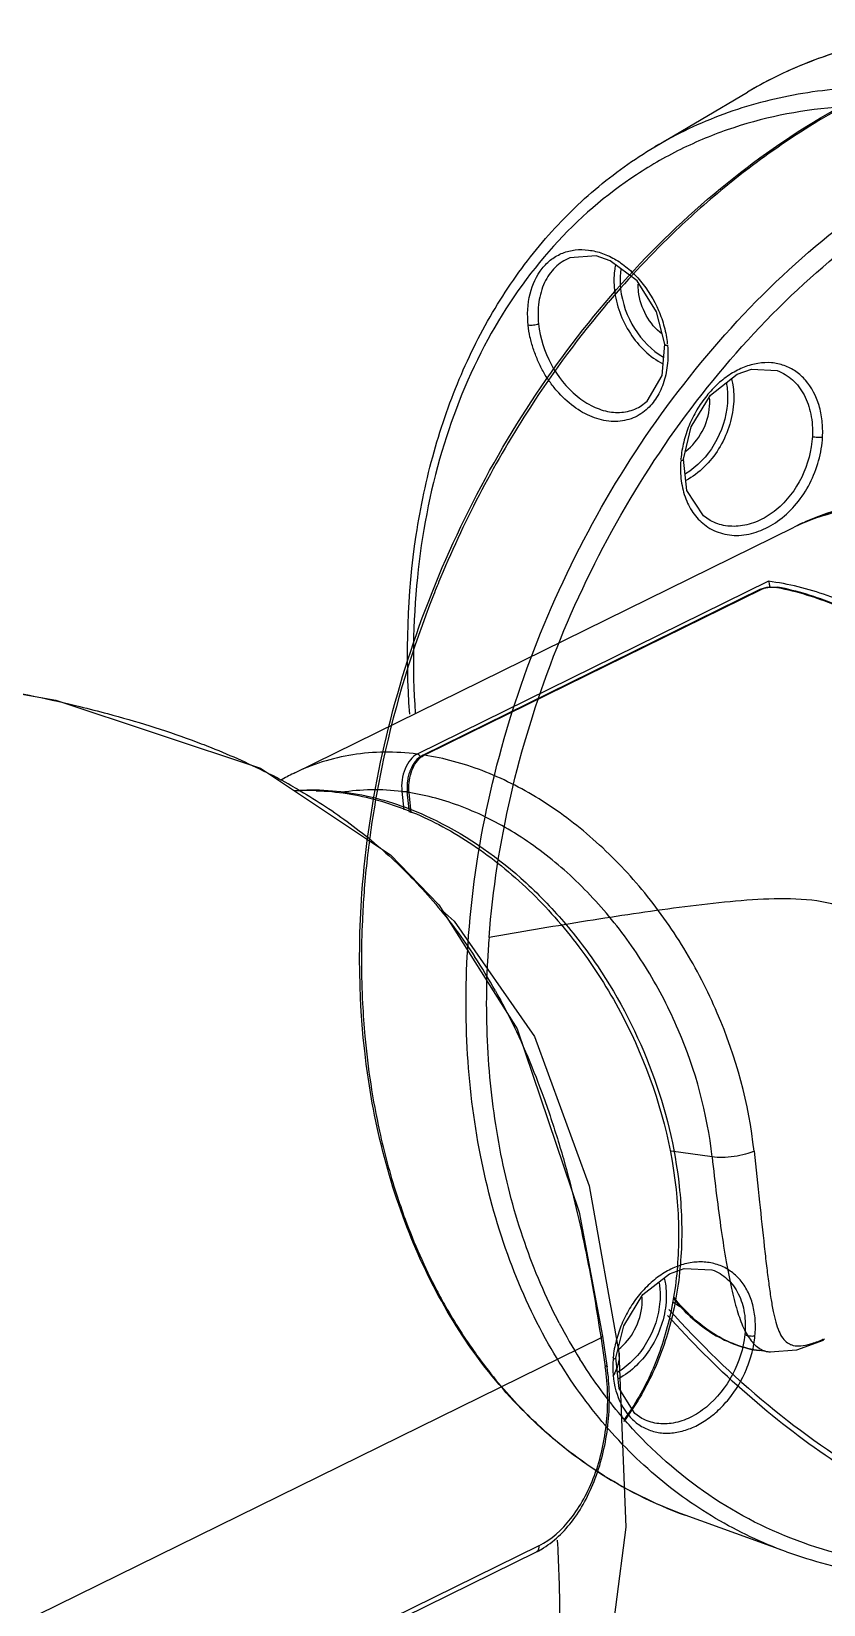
# Model space of a CAD drawing. Header units: metres. Extents: x 420822 to 421453, y 1458172 to 1458620.
# Drawn here: x 421385.146 to 421385.514, y 1458450.158 to 1458450.887 of the extents above; entities that cross this region are included whole.
import ezdxf

# ---------------------------------------------------------------- set-up
doc = ezdxf.new("R2010")
doc.units = ezdxf.units.M
doc.header["$MEASUREMENT"] = 0
doc.layers.add('ASSEM_MEMBER_1', color=7, linetype='CONTINUOUS')
doc.layers.add('Standard', color=7, linetype='CONTINUOUS')

# ---------------------------------------------------------------- blocks, each defined once
blk = doc.blocks.new('CCTV')
at = {"layer": 'ASSEM_MEMBER_1', "color": 7, "linetype": 'Continuous'}
for p, q in [((-0.7581, 17.2274), (-0.5864, 17.329)), ((-0.7581, 17.2274), (-0.7582, 17.2273)), ((-0.9156, 17.0214), (-0.9156, 17.0214)), ((-0.5313, 16.8123), (-0.5312, 16.8122)), ((-0.7855, 16.7458), (-0.7854, 16.7458)), ((-1.4279, 16.065), (-0.4998, 16.5218)), ((-0.6554, 16.5342), (-0.6555, 16.5342)), ((-0.5476, 16.4214), (-1.1989, 16.1009)), ((-1.1885, 16.0986), (-0.5627, 16.4066)), ((-1.1396, 16.1216), (-0.5598, 16.407)), ((-0.5627, 16.4066), (-0.5598, 16.407)), ((-0.5431, 16.4112), (-0.5302, 16.4105)), ((-0.5324, 16.4102), (-0.5303, 16.4105)), ((-1.1856, 16.099), (-1.1396, 16.1216)), ((-1.1856, 16.099), (-1.1885, 16.0986)), ((-1.2271, 16.0314), (-1.2234, 15.9975)), ((-1.213, 15.993), (-1.2171, 16.0311)), ((-1.2098, 15.9916), (-1.2139, 16.0295)), ((-0.652, 15.3536), (-0.7278, 15.3642)), ((-0.6524, 15.1442), (-0.6523, 15.1442)), ((-3.3218, 13.8054), (-0.8582, 15.0179)), ((-0.8586, 15.0201), (-0.8582, 15.0179)), ((-0.8585, 15.0201), (-0.85, 14.964)), ((-0.8582, 15.0179), (-0.8552, 15.0209)), ((-0.8552, 15.0209), (-0.847, 14.9667)), ((-0.4461, 15.0132), (-0.4455, 15.0135)), ((-0.5445, 14.9914), (-0.5639, 14.9941)), ((-0.847, 14.9667), (-0.85, 14.9638)), ((-0.7822, 14.8685), (-0.7823, 14.8685)), ((-0.514, 14.6208), (-0.7018, 14.6888)), ((-0.9733, 14.6323), (-3.1004, 13.5853)), ((-0.9781, 14.6205), (-3.105, 13.5737))]:
    blk.add_line(p, q, dxfattribs=at)
for points in [[(-0.7398, 16.8612), (-0.7549, 16.9212), (-0.7912, 16.9787), (-0.8407, 17.0162), (-0.8672, 17.0251), (-0.9156, 17.0214)], [(-0.7854, 16.7458), (-0.7723, 16.7558), (-0.7447, 16.8032), (-0.7398, 16.8612)], [(-0.705, 16.6477), (-0.6908, 16.7079), (-0.655, 16.7665), (-0.6056, 16.8054), (-0.579, 16.8148), (-0.5312, 16.8122)], [(-0.6555, 16.5342), (-0.6681, 16.5428), (-0.6987, 16.5898), (-0.705, 16.6477)], [(-0.5628, 16.4066), (-0.5507, 16.4103), (-0.5431, 16.4112)], [(-2.1546, 16.2516), (-1.8687, 16.2009), (-1.4895, 16.075), (-1.2482, 15.914), (-1.1588, 15.8211), (-1.0132, 15.5914), (-0.8985, 15.2508), (-0.8552, 15.0209)], [(-1.1524, 15.811), (-1.13, 15.7912), (-0.9811, 15.5772), (-0.8798, 15.3), (-0.8247, 14.991)], [(-0.8302, 14.981), (-0.8159, 15.0402), (-0.7803, 15.0981), (-0.7308, 15.1368), (-0.704, 15.1465), (-0.6523, 15.1442)], [(-0.4461, 15.0132), (-0.4957, 14.9951), (-0.5445, 14.9914)], [(-0.8247, 14.991), (-0.8117, 14.6668), (-0.8503, 14.3696), (-0.8913, 14.244), (-1.018, 14.0485), (-1.175, 13.936)], [(-0.7823, 14.8685), (-0.7952, 14.8774), (-0.8244, 14.9238), (-0.8302, 14.981)]]:
    blk.add_lwpolyline(points, dxfattribs=at)
for centre, radius, start, end in [((-0.1853, 16.6506), 0.7881, 104.0888, 120.5957), ((0.3606, 15.9475), 1.5589, 126.6643, 131.5751), ((0.5813, 15.7289), 1.8701, 139.7029, 147.1028), ((-0.9008, 16.8459), 0.1665, 4.4252, 5.6284), ((0.6697, 15.6701), 1.9762, 147.063, 157.3998), ((-0.4714, 16.625), 0.2397, 174.3183, 175.244), ((-0.3236, 16.1931), 0.373, 115.4611, 118.2005), ((-0.3349, 16.1869), 0.3733, 114.4255, 116.207), ((-0.335, 16.187), 0.3732, 113.7016, 114.4253), ((-0.334, 16.1847), 0.3757, 108.5523, 113.6944), ((0.6805, 15.6645), 1.9884, 157.3702, 158.4218), ((-0.6228, 15.9283), 0.4902, 79.1535, 79.3669), ((0.652, 15.6753), 1.9579, 158.4067, 167.7868), ((0.5625, 15.6968), 1.8659, 167.8536, 170.2375), ((-1.1722, 16.0719), 0.0302, 116.2502, 121.0538), ((-1.9872, 15.0585), 1.1296, 60.2991, 62.7848), ((-1.2512, 15.7061), 0.4001, 116.1902, 120.1418), ((-1.3995, 15.6156), 0.4176, 92.4958, 93.3268), ((-1.3991, 15.6063), 0.427, 88.204, 92.488), ((0.5107, 15.7058), 1.8133, 170.2394, 173.8553), ((0.4467, 15.7132), 1.7489, 173.8722, 175.6969), ((0.5746, 15.6375), 1.6447, 175.7014, 177.1752), ((-2.0057, 15.1277), 1.0915, 29.2882, 33.1847), ((-0.0149, 15.677), 1.2837, 192.3981, 197.7933), ((-0.0609, 15.5019), 0.9865, 207.583, 212.0538), ((-0.571, 15.3171), 0.3268, 292.2646, 292.3989), ((-0.5784, 15.335), 0.3462, 292.4033, 292.9943), ((-0.7259, 14.9743), 0.1096, 176.1301, 177.9782), ((-1.2326, 14.9082), 0.39, 8.2727, 8.6199), ((-0.4337, 15.4289), 0.7872, 236.4627, 250.0876), ((-1.0453, 14.7567), 0.1518, 296.2808, 300.1598)]:
    blk.add_arc(centre, radius, start, end, dxfattribs=at)
for points, knots in [([(-0.1581, 17.4411), (-0.1962, 17.4415), (-0.2719, 17.4374), (-0.3828, 17.4165), (-0.4885, 17.3809), (-0.5547, 17.3478), (-0.5864, 17.329)], [0, 0, 0, 0, 0.255406, 0.50596, 0.75345, 1, 1, 1, 1]), ([(-1.3011, 15.8427), (-1.2885, 16.0165), (-1.2296, 16.2779), (-1.0858, 16.5997), (-0.9463, 16.825), (-0.7808, 17.0246), (-0.5943, 17.192), (-0.393, 17.3215), (-0.2489, 17.3814), (-0.1767, 17.403)], [0, 0, 0, 0, 0.257572, 0.389236, 0.519953, 0.647795, 0.771105, 0.888685, 1, 1, 1, 1]), ([(-0.1971, 17.3255), (-0.2467, 17.3335), (-0.3457, 17.3417), (-0.4923, 17.3293), (-0.6315, 17.2923), (-0.7176, 17.2514), (-0.7581, 17.2274)], [0, 0, 0, 0, 0.259709, 0.510933, 0.756539, 1, 1, 1, 1]), ([(-1.0654, 15.7608), (-1.0588, 15.8489), (-1.0311, 16.0264), (-0.9516, 16.2853), (-0.8354, 16.5319), (-0.6875, 16.7576), (-0.5125, 16.9537), (-0.3171, 17.1138), (-0.1077, 17.2312), (0.1081, 17.302), (0.3227, 17.3222), (0.4948, 17.2959), (0.6216, 17.2493), (0.741, 17.1866), (0.8761, 17.0772), (1.0042, 16.9045), (1.0959, 16.6975), (1.1479, 16.4638), (1.1553, 16.2998), (1.1526, 16.216)], [0, 0, 0, 0, 0.069688, 0.141021, 0.21283, 0.28389, 0.353034, 0.419327, 0.482114, 0.541242, 0.597057, 0.650547, 0.67691, 0.703265, 0.756654, 0.812313, 0.871244, 0.933858, 1, 1, 1, 1]), ([(-0.7151, 16.7733), (-0.66, 16.8456), (-0.5413, 16.9794), (-0.3388, 17.1451), (-0.1219, 17.2662), (0.0318, 17.3154), (0.1079, 17.3303)], [0, 0, 0, 0, 0.269017, 0.526743, 0.770637, 1, 1, 1, 1]), ([(-0.3913, 17.3116), (-0.4066, 17.3035), (-0.4684, 17.269), (-0.5275, 17.2298), (-0.5702, 17.1979)], [0, 0, 0, 0, 0.245621, 1, 1, 1, 1]), ([(1.0295, 15.7955), (1.0199, 15.8834), (0.9864, 16.0599), (0.8984, 16.316), (0.7741, 16.5586), (0.6188, 16.7792), (0.4373, 16.9695), (0.2367, 17.123), (0.0236, 17.2333), (-0.1944, 17.297), (-0.4096, 17.3101), (-0.5807, 17.278), (-0.7059, 17.2273), (-0.8232, 17.1606), (-0.9546, 17.0468), (-1.0769, 16.87), (-1.1617, 16.6601), (-1.2059, 16.4248), (-1.2079, 16.2606), (-1.2024, 16.1769)], [0, 0, 0, 0, 0.069688, 0.141021, 0.21283, 0.28389, 0.353034, 0.419327, 0.482114, 0.541242, 0.597057, 0.650547, 0.67691, 0.703265, 0.756654, 0.812313, 0.871244, 0.933858, 1, 1, 1, 1]), ([(-1.2126, 16.1749), (-1.2204, 16.2855), (-1.2156, 16.4507), (-1.1711, 16.6607), (-1.1208, 16.8049), (-1.0535, 16.9361), (-0.9701, 17.0521), (-0.8719, 17.1509), (-0.7972, 17.2043), (-0.7582, 17.2273)], [0, 0, 0, 0, 0.275776, 0.406908, 0.533216, 0.654952, 0.772689, 0.887322, 1, 1, 1, 1]), ([(-0.6739, 17.1136), (-0.689, 17.1003), (-0.7491, 17.045), (-0.8052, 16.9853), (-0.845, 16.9384)], [0, 0, 0, 0, 0.246636, 1, 1, 1, 1]), ([(-0.9928, 16.8964), (-0.995, 16.9158), (-0.9934, 16.9535), (-0.9745, 16.996), (-0.9503, 17.0196), (-0.9292, 17.0314), (-0.9055, 17.0374), (-0.8803, 17.0367), (-0.8545, 17.0305), (-0.8293, 17.0182), (-0.8055, 17.0007), (-0.7763, 16.9711), (-0.754, 16.9342), (-0.7401, 16.8938), (-0.7361, 16.8727), (-0.7351, 16.8622)], [0, 0, 0, 0, 0.130392, 0.246208, 0.300078, 0.352782, 0.40592, 0.461165, 0.519442, 0.581375, 0.647006, 0.715564, 0.85783, 0.929561, 1, 1, 1, 1]), ([(-0.9156, 17.0214), (-0.9257, 17.0174), (-0.9448, 17.0047), (-0.9648, 16.9754), (-0.9751, 16.9387), (-0.9752, 16.9123), (-0.9738, 16.8988)], [0, 0, 0, 0, 0.223947, 0.460322, 0.718639, 1, 1, 1, 1]), ([(-0.8311, 17.0085), (-0.8319, 17.0048), (-0.8344, 16.9896), (-0.8343, 16.974), (-0.8331, 16.9624)], [0, 0, 0, 0, 0.241246, 1, 1, 1, 1]), ([(-0.821, 17.0006), (-0.8213, 16.9991), (-0.8221, 16.9929), (-0.8225, 16.9867), (-0.8226, 16.9821)], [0, 0, 0, 0, 0.246279, 1, 1, 1, 1]), ([(-0.8331, 16.9624), (-0.8315, 16.9482), (-0.8246, 16.9196), (-0.7994, 16.8688), (-0.7677, 16.8374), (-0.7432, 16.8248)], [0, 0, 0, 0, 0.253941, 0.513307, 1, 1, 1, 1]), ([(-0.8226, 16.9821), (-0.8226, 16.9806), (-0.8226, 16.9745), (-0.8222, 16.9684), (-0.8217, 16.9639)], [0, 0, 0, 0, 0.246839, 1, 1, 1, 1]), ([(-0.8217, 16.9639), (-0.8189, 16.938), (-0.801, 16.8882), (-0.764, 16.8498), (-0.7423, 16.8372)], [0, 0, 0, 0, 0.50948, 1, 1, 1, 1]), ([(-0.7885, 16.9592), (-0.7886, 16.9604), (-0.789, 16.9648), (-0.7891, 16.9693), (-0.7891, 16.9726)], [0, 0, 0, 0, 0.253081, 1, 1, 1, 1]), ([(-0.7445, 16.8797), (-0.7566, 16.889), (-0.7769, 16.9136), (-0.7868, 16.9438), (-0.7885, 16.9592)], [0, 0, 0, 0, 0.496047, 1, 1, 1, 1]), ([(-0.9738, 16.8988), (-0.9767, 16.8975), (-0.9831, 16.8962), (-0.9896, 16.8959), (-0.9928, 16.8964)], [0, 0, 0, 0, 0.488652, 1, 1, 1, 1]), ([(-0.9738, 16.8988), (-0.9711, 16.8729), (-0.9549, 16.8225), (-0.9146, 16.7715), (-0.8741, 16.7449), (-0.8431, 16.7345), (-0.8124, 16.7341), (-0.7937, 16.7409), (-0.7855, 16.7458)], [0, 0, 0, 0, 0.278488, 0.552186, 0.677709, 0.792543, 0.898296, 1, 1, 1, 1]), ([(-0.7773, 16.7372), (-0.7816, 16.7337), (-0.7908, 16.7276), (-0.8112, 16.7192), (-0.8403, 16.7161), (-0.876, 16.7251), (-0.9105, 16.7449), (-0.9357, 16.7693), (-0.9539, 16.7921), (-0.9658, 16.8113), (-0.9757, 16.8317), (-0.9838, 16.8529), (-0.99, 16.8744), (-0.9924, 16.8891), (-0.9928, 16.8964)], [0, 0, 0, 0, 0.051745, 0.103011, 0.207376, 0.319994, 0.443654, 0.577604, 0.647343, 0.718131, 0.78954, 0.8607, 0.931238, 1, 1, 1, 1]), ([(-0.7348, 16.8588), (-0.7333, 16.8465), (-0.7341, 16.8224), (-0.7412, 16.7883), (-0.7554, 16.759), (-0.7695, 16.7434), (-0.7773, 16.7372)], [0, 0, 0, 0, 0.276915, 0.536636, 0.776895, 1, 1, 1, 1]), ([(-0.7398, 16.8612), (-0.7398, 16.8606), (-0.7386, 16.8597), (-0.7368, 16.8591), (-0.7355, 16.8589), (-0.7348, 16.8588)], [0, 0, 0, 0, 0.319133, 0.606999, 1, 1, 1, 1]), ([(-0.4474, 16.689), (-0.4467, 16.6991), (-0.4473, 16.719), (-0.4544, 16.7558), (-0.4709, 16.7886), (-0.4962, 16.8115), (-0.5181, 16.8227), (-0.5422, 16.8278), (-0.5676, 16.8266), (-0.5933, 16.8195), (-0.6182, 16.8065), (-0.6418, 16.7884), (-0.6629, 16.7658), (-0.681, 16.7396), (-0.6953, 16.7107), (-0.7054, 16.6802), (-0.7089, 16.6592), (-0.7099, 16.6487)], [0, 0, 0, 0, 0.067212, 0.131193, 0.247822, 0.302087, 0.355062, 0.408368, 0.463601, 0.521866, 0.583743, 0.649144, 0.717484, 0.787935, 0.8593, 0.930382, 1, 1, 1, 1]), ([(-0.5312, 16.8122), (-0.5209, 16.8085), (-0.501, 16.7963), (-0.4794, 16.7674), (-0.4671, 16.7309), (-0.4655, 16.7042), (-0.4661, 16.6904)], [0, 0, 0, 0, 0.224192, 0.461272, 0.719804, 1, 1, 1, 1]), ([(-0.6256, 16.789), (-0.6253, 16.7874), (-0.6242, 16.7812), (-0.6236, 16.7748), (-0.6234, 16.77)], [0, 0, 0, 0, 0.246158, 1, 1, 1, 1]), ([(-0.6158, 16.797), (-0.6149, 16.7933), (-0.6118, 16.7781), (-0.6113, 16.7625), (-0.6122, 16.7507)], [0, 0, 0, 0, 0.241175, 1, 1, 1, 1]), ([(-1.1034, 15.7644), (-1.0967, 15.8537), (-1.0689, 16.0336), (-0.9884, 16.296), (-0.8714, 16.5462), (-0.7706, 16.7007), (-0.7151, 16.7733)], [0, 0, 0, 0, 0.245392, 0.496618, 0.749584, 1, 1, 1, 1]), ([(-0.6236, 16.7518), (-0.6256, 16.7252), (-0.6425, 16.6738), (-0.6796, 16.6338), (-0.7016, 16.6209)], [0, 0, 0, 0, 0.510671, 1, 1, 1, 1]), ([(-0.6567, 16.7461), (-0.6566, 16.7473), (-0.6563, 16.7523), (-0.6564, 16.7574), (-0.6566, 16.7611)], [0, 0, 0, 0, 0.253541, 1, 1, 1, 1]), ([(-0.6234, 16.77), (-0.6233, 16.7685), (-0.6231, 16.7624), (-0.6233, 16.7564), (-0.6236, 16.7518)], [0, 0, 0, 0, 0.246839, 1, 1, 1, 1]), ([(-0.7009, 16.6628), (-0.6883, 16.6724), (-0.6674, 16.6982), (-0.6579, 16.7299), (-0.6567, 16.7461)], [0, 0, 0, 0, 0.494506, 1, 1, 1, 1]), ([(-0.6122, 16.7507), (-0.6133, 16.7361), (-0.6195, 16.7067), (-0.6439, 16.6543), (-0.6757, 16.6216), (-0.7005, 16.6086)], [0, 0, 0, 0, 0.254658, 0.514615, 1, 1, 1, 1]), ([(-0.6633, 16.5243), (-0.6541, 16.5177), (-0.6328, 16.5077), (-0.5968, 16.505), (-0.5598, 16.5146), (-0.5247, 16.5351), (-0.4939, 16.5652), (-0.4694, 16.6025), (-0.4559, 16.6377), (-0.4493, 16.6669), (-0.4476, 16.6817), (-0.4474, 16.689)], [0, 0, 0, 0, 0.104742, 0.212655, 0.328093, 0.452646, 0.585263, 0.723237, 0.862835, 0.932095, 1, 1, 1, 1]), ([(-0.4661, 16.6904), (-0.4675, 16.6644), (-0.4811, 16.6128), (-0.5209, 16.5604), (-0.5623, 16.5337), (-0.5947, 16.5232), (-0.6268, 16.5227), (-0.6466, 16.5294), (-0.6554, 16.5342)], [0, 0, 0, 0, 0.273628, 0.542745, 0.668432, 0.785587, 0.895017, 1, 1, 1, 1]), ([(-0.4661, 16.6904), (-0.4633, 16.6894), (-0.4569, 16.6884), (-0.4506, 16.6885), (-0.4474, 16.689)], [0, 0, 0, 0, 0.487222, 1, 1, 1, 1]), ([(-0.7103, 16.6449), (-0.7113, 16.6326), (-0.7106, 16.6084), (-0.7023, 16.5744), (-0.6868, 16.5453), (-0.6716, 16.5303), (-0.6633, 16.5243)], [0, 0, 0, 0, 0.27492, 0.532604, 0.772987, 1, 1, 1, 1]), ([(-0.705, 16.6477), (-0.705, 16.647), (-0.7062, 16.646), (-0.7081, 16.6453), (-0.7095, 16.645), (-0.7103, 16.6449)], [0, 0, 0, 0, 0.324302, 0.611449, 1, 1, 1, 1]), ([(0.3556, 15.8229), (0.3494, 15.8797), (0.3249, 15.9938), (0.2568, 16.1549), (0.1608, 16.3002), (0.0427, 16.4207), (-0.0907, 16.5089), (-0.2107, 16.5514), (-0.3055, 16.5629), (-0.3737, 16.5606), (-0.4392, 16.5474), (-0.4803, 16.5315), (-0.4998, 16.5218)], [0, 0, 0, 0, 0.135406, 0.274049, 0.411941, 0.545221, 0.670883, 0.787506, 0.842734, 0.896217, 0.94844, 1, 1, 1, 1]), ([(-0.4839, 16.53), (-0.4757, 16.5338), (-0.4423, 16.5483), (-0.4066, 16.5578), (-0.3796, 16.5621)], [0, 0, 0, 0, 0.248612, 1, 1, 1, 1]), ([(-0.4536, 16.5409), (-0.4339, 16.5475), (-0.393, 16.5575), (-0.3293, 16.5628), (-0.2637, 16.5583), (-0.1733, 16.5391), (-0.0605, 16.4903), (0.0638, 16.3993), (0.1733, 16.2801), (0.2619, 16.1394), (0.3248, 15.9851), (0.3477, 15.8765), (0.3537, 15.8224)], [0, 0, 0, 0, 0.051158, 0.103409, 0.157239, 0.213005, 0.330852, 0.457311, 0.590662, 0.727956, 0.865612, 1, 1, 1, 1]), ([(-0.5598, 16.407), (-0.558, 16.4079), (-0.5537, 16.4093), (-0.5445, 16.4109), (-0.5371, 16.411), (-0.5324, 16.4102)], [0, 0, 0, 0, 0.219462, 0.483609, 1, 1, 1, 1]), ([(0.0769, 15.6848), (0.0673, 15.774), (0.0305, 15.9073), (-0.0534, 16.0679), (-0.1329, 16.1777), (-0.2254, 16.2716), (-0.3274, 16.346), (-0.4352, 16.398), (-0.5106, 16.4167), (-0.5476, 16.4214)], [0, 0, 0, 0, 0.26109, 0.394356, 0.526023, 0.653865, 0.776071, 0.89151, 1, 1, 1, 1]), ([(-0.5476, 16.4214), (-0.5471, 16.4202), (-0.5462, 16.4167), (-0.5456, 16.4131), (-0.5453, 16.4109)], [0, 0, 0, 0, 0.36252, 1, 1, 1, 1]), ([(-0.5306, 16.4098), (-0.4947, 16.4029), (-0.4222, 16.3805), (-0.3193, 16.3253), (-0.2225, 16.2499), (-0.1351, 16.1568), (-0.0602, 16.0495), (0.0189, 15.8938), (0.0537, 15.7654), (0.0632, 15.6794)], [0, 0, 0, 0, 0.109675, 0.226061, 0.348773, 0.476625, 0.607872, 0.740425, 1, 1, 1, 1]), ([(0.0651, 15.6799), (0.0557, 15.7659), (0.021, 15.8945), (-0.0581, 16.0503), (-0.1332, 16.1578), (-0.2208, 16.2509), (-0.3179, 16.3263), (-0.4213, 16.3814), (-0.4942, 16.4037), (-0.5303, 16.4105)], [0, 0, 0, 0, 0.25937, 0.391799, 0.522938, 0.650729, 0.77346, 0.889996, 1, 1, 1, 1]), ([(-2.1549, 16.2506), (-2.0997, 16.2428), (-1.9889, 16.2253), (-1.879, 16.2025), (-1.8241, 16.1891)], [0, 0, 0, 0, 0.496523, 1, 1, 1, 1]), ([(-1.8241, 16.1891), (-1.8069, 16.1849), (-1.7372, 16.1671), (-1.6684, 16.1458), (-1.6176, 16.1271)], [0, 0, 0, 0, 0.24693, 1, 1, 1, 1]), ([(-1.6176, 16.1271), (-1.6053, 16.1226), (-1.5553, 16.1035), (-1.5064, 16.0815), (-1.4705, 16.0631)], [0, 0, 0, 0, 0.246365, 1, 1, 1, 1]), ([(-1.1988, 16.1008), (-1.2189, 16.1034), (-1.2589, 16.1058), (-1.3181, 16.101), (-1.3749, 16.0878), (-1.4107, 16.0735), (-1.4278, 16.0651)], [0, 0, 0, 0, 0.258401, 0.50983, 0.756212, 1, 1, 1, 1]), ([(-1.1989, 16.1009), (-1.2037, 16.0985), (-1.2129, 16.0902), (-1.2222, 16.0733), (-1.2275, 16.0529), (-1.2278, 16.0385), (-1.2271, 16.0314)], [0, 0, 0, 0, 0.207396, 0.454926, 0.727385, 1, 1, 1, 1]), ([(-1.1885, 16.0986), (-1.1991, 16.0934), (-1.209, 16.0795), (-1.2149, 16.0619), (-1.2176, 16.0484), (-1.2179, 16.0379), (-1.2171, 16.0311)], [0, 0, 0, 0, 0.463053, 0.59599, 0.731633, 1, 1, 1, 1]), ([(-1.2139, 16.0295), (-1.2146, 16.0356), (-1.2145, 16.048), (-1.2107, 16.0659), (-1.2038, 16.0818), (-1.1969, 16.0906), (-1.193, 16.094)], [0, 0, 0, 0, 0.26262, 0.528398, 0.778994, 1, 1, 1, 1]), ([(-1.1921, 16.095), (-1.1927, 16.0965), (-1.1945, 16.0991), (-1.1974, 16.1007), (-1.1989, 16.1009)], [0, 0, 0, 0, 0.532684, 1, 1, 1, 1]), ([(-1.193, 16.094), (-1.1926, 16.0943), (-1.1909, 16.0957), (-1.1892, 16.097), (-1.1878, 16.0978)], [0, 0, 0, 0, 0.257874, 1, 1, 1, 1]), ([(-0.5743, 15.3642), (-0.5838, 15.4521), (-0.6197, 15.5833), (-0.7015, 15.7419), (-0.779, 15.8508), (-0.8692, 15.9444), (-0.9691, 16.0194), (-1.0748, 16.0729), (-1.149, 16.0933), (-1.1856, 16.099)], [0, 0, 0, 0, 0.260399, 0.393354, 0.524846, 0.652705, 0.775143, 0.891001, 1, 1, 1, 1]), ([(-1.4275, 16.0397), (-1.3955, 16.0215), (-1.3323, 15.9811), (-1.2434, 15.9086), (-1.1619, 15.8231), (-1.1143, 15.7589), (-1.0922, 15.7251)], [0, 0, 0, 0, 0.23787, 0.484374, 0.739121, 1, 1, 1, 1]), ([(-1.4267, 16.0333), (-1.3849, 16.0365), (-1.2976, 16.0301), (-1.2151, 16.0018), (-1.1749, 15.9829)], [0, 0, 0, 0, 0.484963, 1, 1, 1, 1]), ([(-1.3858, 16.033), (-1.3475, 16.0319), (-1.2685, 16.019), (-1.1543, 15.9724), (-1.0452, 15.9004), (-0.9457, 15.8061), (-0.8597, 15.6934), (-0.7687, 15.5266), (-0.729, 15.3868), (-0.7188, 15.2931)], [0, 0, 0, 0, 0.106937, 0.221022, 0.342432, 0.470173, 0.602381, 0.736644, 1, 1, 1, 1]), ([(-1.2271, 16.0314), (-1.246, 16.0337), (-1.2836, 16.0359), (-1.3212, 16.0326), (-1.3395, 16.0296)], [0, 0, 0, 0, 0.506957, 1, 1, 1, 1]), ([(-1.2271, 16.0314), (-1.2254, 16.0311), (-1.2221, 16.0312), (-1.2188, 16.0318), (-1.2171, 16.0323)], [0, 0, 0, 0, 0.491898, 1, 1, 1, 1]), ([(-1.2139, 16.0295), (-1.2144, 16.0296), (-1.2152, 16.0297), (-1.2163, 16.0301), (-1.2171, 16.0307), (-1.2171, 16.0311)], [0, 0, 0, 0, 0.356109, 0.642153, 1, 1, 1, 1]), ([(-0.652, 15.3536), (-0.6608, 15.4344), (-0.6937, 15.5551), (-0.7689, 15.7009), (-0.8402, 15.801), (-0.9231, 15.8872), (-1.0149, 15.9562), (-1.1121, 16.0054), (-1.1803, 16.0243), (-1.2139, 16.0295)], [0, 0, 0, 0, 0.260374, 0.393317, 0.524801, 0.652659, 0.775106, 0.890981, 1, 1, 1, 1]), ([(-1.1749, 15.9829), (-1.1138, 15.9543), (-1.0272, 15.8951), (-0.9292, 15.7955), (-0.8402, 15.6792), (-0.7559, 15.515), (-0.7208, 15.3712), (-0.713, 15.2992)], [0, 0, 0, 0, 0.235868, 0.360542, 0.48819, 0.74656, 1, 1, 1, 1]), ([(-0.7017, 14.6888), (-0.7508, 14.7065), (-0.8461, 14.7521), (-0.9739, 14.8482), (-1.0838, 14.9697), (-1.1736, 15.1135), (-1.2416, 15.2766), (-1.3027, 15.5194), (-1.3105, 15.7131), (-1.3011, 15.8427)], [0, 0, 0, 0, 0.112215, 0.225608, 0.341961, 0.462699, 0.58876, 0.720556, 1, 1, 1, 1]), ([(-1.2973, 15.8444), (-1.2986, 15.8271), (-1.3027, 15.7584), (-1.3026, 15.6895), (-1.3, 15.6382)], [0, 0, 0, 0, 0.253162, 1, 1, 1, 1]), ([(-0.4029, 15.814), (-0.4262, 15.8237), (-0.4782, 15.8331), (-0.5577, 15.8324), (-0.6401, 15.8255), (-0.7239, 15.8151), (-0.8087, 15.803), (-0.9227, 15.7851), (-1.0082, 15.7706), (-1.0654, 15.7608)], [0, 0, 0, 0, 0.113065, 0.232414, 0.356363, 0.482954, 0.611066, 0.740162, 1, 1, 1, 1]), ([(-0.9552, 15.0063), (-0.9851, 15.0593), (-1.0366, 15.1735), (-1.0867, 15.359), (-1.1106, 15.5583), (-1.1086, 15.6951), (-1.1034, 15.7644)], [0, 0, 0, 0, 0.232971, 0.477533, 0.73357, 1, 1, 1, 1]), ([(-0.9353, 15.0451), (-0.9604, 15.0932), (-1.0041, 15.1957), (-1.0477, 15.3605), (-1.0702, 15.5366), (-1.071, 15.6573), (-1.068, 15.7186)], [0, 0, 0, 0, 0.234496, 0.47952, 0.735007, 1, 1, 1, 1]), ([(-1.0537, 15.6617), (-1.0448, 15.6458), (-1.0108, 15.5817), (-0.9826, 15.5145), (-0.9641, 15.4634)], [0, 0, 0, 0, 0.250613, 1, 1, 1, 1]), ([(-1.3, 15.6382), (-1.2989, 15.618), (-1.2933, 15.5384), (-1.2814, 15.4593), (-1.2686, 15.4013)], [0, 0, 0, 0, 0.254923, 1, 1, 1, 1]), ([(-0.9641, 15.4634), (-0.9608, 15.4541), (-0.9477, 15.4167), (-0.936, 15.379), (-0.9278, 15.3505)], [0, 0, 0, 0, 0.25094, 1, 1, 1, 1]), ([(-0.5743, 15.3642), (-0.5793, 15.3618), (-0.5914, 15.3576), (-0.6113, 15.3537), (-0.6322, 15.3521), (-0.6459, 15.3528), (-0.652, 15.3536)], [0, 0, 0, 0, 0.209541, 0.483271, 0.766526, 1, 1, 1, 1]), ([(-0.652, 15.3536), (-0.6494, 15.3298), (-0.6442, 15.2842), (-0.6356, 15.2192), (-0.6266, 15.1616), (-0.6171, 15.112), (-0.6068, 15.0708), (-0.5968, 15.0421), (-0.5875, 15.0236), (-0.5802, 15.0127), (-0.5721, 15.0038), (-0.5659, 14.9993), (-0.5627, 14.9975)], [0, 0, 0, 0, 0.192235, 0.368594, 0.52535, 0.660465, 0.773459, 0.865294, 0.904098, 0.938848, 0.970399, 1, 1, 1, 1]), ([(-0.5743, 15.3642), (-0.5709, 15.3328), (-0.5646, 15.2738), (-0.557, 15.2028), (-0.5514, 15.1526), (-0.5474, 15.1206), (-0.5434, 15.0924), (-0.5392, 15.0682), (-0.5345, 15.0477), (-0.5289, 15.031), (-0.5221, 15.0178), (-0.5145, 15.0097), (-0.5074, 15.0056), (-0.4991, 15.0029), (-0.4861, 15.0026), (-0.4678, 15.0068), (-0.4546, 15.0116), (-0.4472, 15.0147)], [0, 0, 0, 0, 0.219511, 0.411363, 0.494853, 0.569525, 0.635218, 0.692029, 0.740311, 0.780612, 0.813955, 0.842433, 0.856091, 0.870213, 0.902601, 0.944737, 1, 1, 1, 1]), ([(-0.9278, 15.3505), (-0.9123, 15.296), (-0.8862, 15.1863), (-0.8669, 15.0754), (-0.8585, 15.0201)], [0, 0, 0, 0, 0.503487, 1, 1, 1, 1]), ([(-0.713, 15.2992), (-0.7086, 15.2583), (-0.7059, 15.1776), (-0.7218, 15.0605), (-0.7573, 14.9538), (-0.7946, 14.8907), (-0.8161, 14.8626)], [0, 0, 0, 0, 0.268916, 0.525469, 0.768816, 1, 1, 1, 1]), ([(-0.7188, 15.2931), (-0.7145, 15.253), (-0.7117, 15.1739), (-0.7265, 15.0593), (-0.76, 14.9551), (-0.7952, 14.8933), (-0.8155, 14.8657)], [0, 0, 0, 0, 0.270464, 0.527748, 0.770683, 1, 1, 1, 1]), ([(-1.2372, 15.2847), (-1.2321, 15.269), (-1.2111, 15.2081), (-1.1851, 15.1489), (-1.1628, 15.1064)], [0, 0, 0, 0, 0.254873, 1, 1, 1, 1]), ([(-0.5726, 15.0216), (-0.5714, 15.0315), (-0.5714, 15.051), (-0.5758, 15.0791), (-0.585, 15.1045), (-0.5993, 15.1259), (-0.6176, 15.1427), (-0.6395, 15.154), (-0.6639, 15.1593), (-0.6897, 15.1585), (-0.716, 15.1516), (-0.7416, 15.139), (-0.7656, 15.1211), (-0.7871, 15.0985), (-0.8059, 15.0726), (-0.82, 15.0435), (-0.8304, 15.0132), (-0.8346, 14.9922), (-0.8353, 14.9817)], [0, 0, 0, 0, 0.065972, 0.128445, 0.187414, 0.243205, 0.297038, 0.350238, 0.404346, 0.460571, 0.519852, 0.582531, 0.648486, 0.717318, 0.787883, 0.859356, 0.93045, 1, 1, 1, 1]), ([(-0.7505, 15.1207), (-0.7502, 15.1193), (-0.7493, 15.1136), (-0.7488, 15.1078), (-0.7486, 15.1034)], [0, 0, 0, 0, 0.246546, 1, 1, 1, 1]), ([(-0.7406, 15.1287), (-0.7398, 15.1252), (-0.737, 15.1105), (-0.7366, 15.0954), (-0.7374, 15.0842)], [0, 0, 0, 0, 0.241588, 1, 1, 1, 1]), ([(-0.6523, 15.1442), (-0.6419, 15.1404), (-0.6221, 15.1284), (-0.6012, 15.0997), (-0.5903, 15.0634), (-0.59, 15.0372), (-0.5914, 15.0238)], [0, 0, 0, 0, 0.228321, 0.464921, 0.720965, 1, 1, 1, 1]), ([(-1.1628, 15.1064), (-1.1574, 15.0961), (-1.1354, 15.0559), (-1.1108, 15.0171), (-1.0908, 14.9893)], [0, 0, 0, 0, 0.253381, 1, 1, 1, 1]), ([(0.7191, 15.0946), (0.6645, 15.0293), (0.5484, 14.9091), (0.3531, 14.7619), (0.146, 14.6567), (-0.0656, 14.597), (-0.2746, 14.5863), (-0.4733, 14.6249), (-0.6532, 14.7129), (-0.7543, 14.8001), (-0.7993, 14.8492)], [0, 0, 0, 0, 0.145978, 0.285584, 0.417704, 0.542235, 0.660141, 0.773633, 0.885786, 1, 1, 1, 1]), ([(-0.7819, 15.0795), (-0.7818, 15.0806), (-0.7815, 15.0852), (-0.7816, 15.0897), (-0.7818, 15.0931)], [0, 0, 0, 0, 0.253133, 1, 1, 1, 1]), ([(-0.7486, 15.1034), (-0.7485, 15.1019), (-0.7483, 15.0959), (-0.7485, 15.0898), (-0.7488, 15.0852)], [0, 0, 0, 0, 0.246841, 1, 1, 1, 1]), ([(-0.723, 15.0897), (-0.7123, 15.0767), (-0.6895, 15.0528), (-0.6506, 15.0239), (-0.6085, 15.0036), (-0.5788, 14.9961), (-0.5639, 14.9941)], [0, 0, 0, 0, 0.266663, 0.519568, 0.762434, 1, 1, 1, 1]), ([(-0.5639, 14.9941), (-0.5787, 14.9961), (-0.6085, 15.0037), (-0.6505, 15.0246), (-0.6895, 15.0547), (-0.7122, 15.0795), (-0.7229, 15.0931)], [0, 0, 0, 0, 0.234633, 0.475958, 0.729696, 1, 1, 1, 1]), ([(-0.7488, 15.0852), (-0.7508, 15.0586), (-0.7677, 15.0071), (-0.805, 14.9671), (-0.827, 14.9542)], [0, 0, 0, 0, 0.510755, 1, 1, 1, 1]), ([(-0.7374, 15.0842), (-0.7385, 15.0695), (-0.7447, 15.04), (-0.7692, 14.9875), (-0.8011, 14.9548), (-0.826, 14.9419)], [0, 0, 0, 0, 0.25473, 0.514746, 1, 1, 1, 1]), ([(-0.826, 14.9963), (-0.8134, 15.0059), (-0.7926, 15.0317), (-0.7831, 15.0633), (-0.7819, 15.0795)], [0, 0, 0, 0, 0.494558, 1, 1, 1, 1]), ([(0.5162, 14.6379), (0.4682, 14.6187), (0.367, 14.5894), (0.2076, 14.5749), (0.043, 14.5894), (-0.1829, 14.6477), (-0.4595, 14.7926), (-0.6479, 14.9625), (-0.7347, 15.0595)], [0, 0, 0, 0, 0.110733, 0.22385, 0.340766, 0.462479, 0.721326, 1, 1, 1, 1]), ([(-0.732, 15.0705), (-0.6753, 15.0071), (-0.5552, 14.8908), (-0.3552, 14.7501), (-0.1447, 14.6519), (0.0688, 14.5992), (0.2781, 14.5954), (0.4754, 14.6407), (0.6522, 14.7346), (0.7504, 14.825), (0.7937, 14.8756)], [0, 0, 0, 0, 0.145978, 0.285584, 0.417704, 0.542235, 0.660141, 0.773633, 0.885786, 1, 1, 1, 1]), ([(-0.7051, 15.072), (-0.7068, 15.0728), (-0.7135, 15.0764), (-0.72, 15.0805), (-0.7247, 15.0838)], [0, 0, 0, 0, 0.245843, 1, 1, 1, 1]), ([(-0.514, 14.6208), (-0.4654, 14.6033), (-0.3633, 14.5773), (-0.2035, 14.5681), (-0.0395, 14.588), (0.1843, 14.6538), (0.4561, 14.8077), (0.6387, 14.9838), (0.7222, 15.0837)], [0, 0, 0, 0, 0.110733, 0.22385, 0.340766, 0.462479, 0.721326, 1, 1, 1, 1]), ([(-0.5142, 14.6209), (-0.5597, 14.6374), (-0.6483, 14.6792), (-0.7682, 14.7664), (-0.8727, 14.8761), (-0.9297, 14.9612), (-0.9552, 15.0063)], [0, 0, 0, 0, 0.243071, 0.488445, 0.739766, 1, 1, 1, 1]), ([(-0.8355, 14.9782), (-0.8371, 14.9586), (-0.8343, 14.9208), (-0.8138, 14.8787), (-0.7885, 14.8561), (-0.7667, 14.8451), (-0.7424, 14.8402), (-0.7169, 14.8419), (-0.6909, 14.8493), (-0.6657, 14.8627), (-0.6419, 14.8812), (-0.613, 14.9119), (-0.591, 14.9495), (-0.5774, 14.9901), (-0.5735, 15.0111), (-0.5726, 15.0216)], [0, 0, 0, 0, 0.129742, 0.245023, 0.298739, 0.351421, 0.404705, 0.460303, 0.519089, 0.581686, 0.647977, 0.71711, 0.859652, 0.930801, 1, 1, 1, 1]), ([(-0.5914, 15.0238), (-0.5939, 14.9981), (-0.6101, 14.9476), (-0.6503, 14.8963), (-0.6912, 14.8692), (-0.7228, 14.8583), (-0.7543, 14.8574), (-0.7737, 14.8638), (-0.7822, 14.8685)], [0, 0, 0, 0, 0.274201, 0.546446, 0.67258, 0.788999, 0.896814, 1, 1, 1, 1]), ([(-0.5914, 15.0238), (-0.5885, 15.0225), (-0.5822, 15.0212), (-0.5758, 15.0211), (-0.5726, 15.0216)], [0, 0, 0, 0, 0.490085, 1, 1, 1, 1]), ([(-1.0908, 14.9893), (-1.083, 14.9784), (-1.0512, 14.9359), (-1.0156, 14.8961), (-0.9872, 14.8685)], [0, 0, 0, 0, 0.253452, 1, 1, 1, 1]), ([(-0.7993, 14.8492), (-0.8082, 14.8591), (-0.8438, 14.8998), (-0.8754, 14.9438), (-0.897, 14.9783)], [0, 0, 0, 0, 0.246503, 1, 1, 1, 1]), ([(-0.8302, 14.981), (-0.8302, 14.9804), (-0.8314, 14.9793), (-0.8333, 14.9786), (-0.8347, 14.9783), (-0.8355, 14.9782)], [0, 0, 0, 0, 0.327332, 0.613717, 1, 1, 1, 1]), ([(-0.8247, 14.991), (-0.8244, 14.9887), (-0.8239, 14.9793), (-0.8258, 14.9698), (-0.8282, 14.9631)], [0, 0, 0, 0, 0.243198, 1, 1, 1, 1]), ([(-0.5627, 14.9975), (-0.56, 14.9959), (-0.5541, 14.9932), (-0.5478, 14.9918), (-0.5445, 14.9914)], [0, 0, 0, 0, 0.489304, 1, 1, 1, 1]), ([(-0.9733, 14.6323), (-0.9502, 14.6436), (-0.919, 14.6721), (-0.8884, 14.7195), (-0.8619, 14.7786), (-0.8436, 14.8615), (-0.8449, 14.9302), (-0.85, 14.964)], [0, 0, 0, 0, 0.206645, 0.325585, 0.453378, 0.725472, 1, 1, 1, 1]), ([(-0.9691, 14.6254), (-0.9458, 14.6389), (-0.9147, 14.6695), (-0.8843, 14.719), (-0.8584, 14.7789), (-0.8406, 14.8619), (-0.8418, 14.9306), (-0.8467, 14.9643)], [0, 0, 0, 0, 0.213749, 0.333609, 0.460916, 0.729484, 1, 1, 1, 1]), ([(-0.8282, 14.9631), (-0.8287, 14.9617), (-0.8308, 14.9561), (-0.8336, 14.9508), (-0.8359, 14.9469)], [0, 0, 0, 0, 0.240316, 1, 1, 1, 1]), ([(-0.9872, 14.8685), (-0.978, 14.8596), (-0.9407, 14.825), (-0.9003, 14.7938), (-0.8686, 14.7728)], [0, 0, 0, 0, 0.25228, 1, 1, 1, 1]), ([(-0.939, 14.6426), (-0.9367, 14.6004), (-0.9338, 14.5184), (-0.9364, 14.3999), (-0.9476, 14.291), (-0.9686, 14.1929), (-1.0011, 14.1068), (-1.0465, 14.0342), (-1.1048, 13.9762), (-1.1508, 13.9479), (-1.1749, 13.936)], [0, 0, 0, 0, 0.160734, 0.310947, 0.449435, 0.575769, 0.690717, 0.796784, 0.898234, 1, 1, 1, 1]), ([(-0.9734, 14.6322), (-0.9731, 14.6298), (-0.9732, 14.6252), (-0.9763, 14.6214), (-0.9781, 14.6205)], [0, 0, 0, 0, 0.542572, 1, 1, 1, 1])]:
    blk.add_open_spline(points, degree=3, knots=knots, dxfattribs=at)

msp = doc.modelspace()

# ---------------------------------------------------------------- block references
at = {"layer": 'Standard', "xscale": 0.25, "yscale": 0.25, "zscale": 0.25}
msp.add_blockref('CCTV', (421385.62489, 1458446.52684), dxfattribs=at)

doc.saveas('drawing.dxf')
